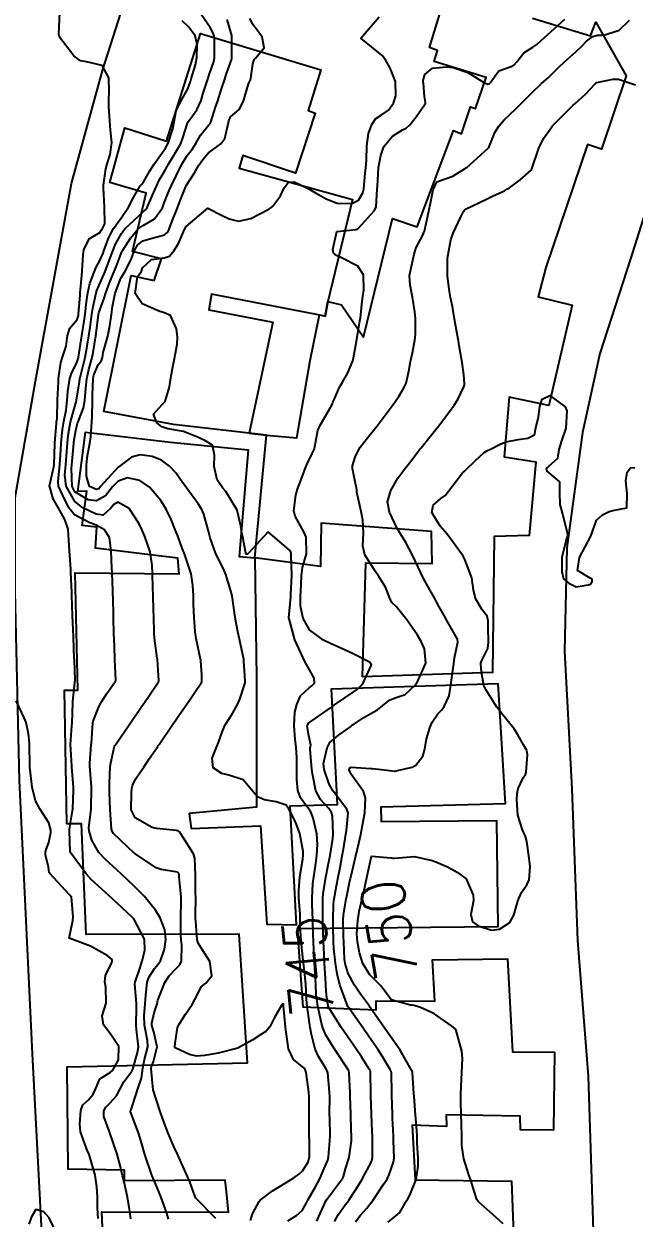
# Model space of a CAD drawing. Header units: metres. Extents: x 318500 to 325275, y 7408834 to 7428799.
# Drawn here: x 320297.6 to 320354.3, y 7413475.3 to 7413586.3 of the extents above; entities that cross this region are included whole.
import ezdxf
from ezdxf.enums import TextEntityAlignment as Align

# ---------------------------------------------------------------- set-up
doc = ezdxf.new("R2010")
doc.units = ezdxf.units.M
doc.header["$MEASUREMENT"] = 0
for name, color, linetype in [('Cotas', 45, 'Continuous'), ('Curvas de Nivel 1m', 11, 'Continuous'), ('Curvas de Nivel 5m', 15, 'Continuous'), ('Edificações', 30, 'Continuous'), ('Vias Primárias', 230, 'Continuous')]:
    doc.layers.add(name, color=color, linetype=linetype)
doc.styles.add('Style-STANDARD', font='STANDARD.shx')

msp = doc.modelspace()

# ---------------------------------------------------------------- linework, layer by layer
at = {"layer": 'Curvas de Nivel 1m', "flags": 128}
for points, elevation in [([(320307.55, 7413475.25), (320307.45, 7413475.94), (320307.23, 7413477.25), (320306.91, 7413478.68), (320306.77, 7413479.26), (320306.55, 7413480.22), (320306.26, 7413481.27), (320305.59, 7413483.24), (320305.58, 7413483.28), (320305.57, 7413483.3), (320305.55, 7413483.34), (320305.03, 7413484.75), (320305.04, 7413485.29), (320305.22, 7413485.64), (320305.58, 7413486.01), (320306.19, 7413486.67), (320306.5, 7413487.27), (320306.89, 7413487.98), (320307.63, 7413488.96), (320307.73, 7413489.15), (320307.76, 7413489.25), (320308.17, 7413490.72), (320308.24, 7413491.24), (320308.07, 7413492.85), (320308.03, 7413493.25), (320308.05, 7413494.9), (320308.05, 7413495.25), (320307.92, 7413497.06), (320307.93, 7413497.25), (320308.39, 7413498.61), (320308.6, 7413499.24), (320308.83, 7413500.18), (320308.82, 7413501.24), (320307.81, 7413503.13), (320307.75, 7413503.19), (320307.69, 7413503.25), (320305.84, 7413504.98), (320305.5, 7413505.29), (320303.86, 7413506.79), (320303.37, 7413507.31), (320301.89, 7413509.33), (320301.82, 7413511.33), (320301.83, 7413511.42), (320301.93, 7413512.04), (320302.12, 7413513.16), (320302.13, 7413513.33), (320302.21, 7413515.08), (320302.21, 7413515.33), (320302.05, 7413517.27), (320302.05, 7413517.33), (320302.01, 7413517.87), (320301.93, 7413519.33), (320302.05, 7413521.08), (320302.07, 7413521.31), (320302.07, 7413521.33), (320302.16, 7413523.25), (320302.16, 7413523.33), (320302.34, 7413525.09), (320302.36, 7413525.33), (320302.29, 7413527.17), (320302.28, 7413527.33), (320302.2, 7413529.29), (320302.2, 7413529.33), (320302.17, 7413530.03), (320302.12, 7413531.33), (320302.06, 7413533.19), (320302.06, 7413533.33), (320302.05, 7413533.49), (320301.97, 7413535.33), (320301.95, 7413535.63), (320301.83, 7413537.34), (320301.75, 7413538.8), (320301.72, 7413539.34), (320301.39, 7413540.26), (320300.78, 7413541.35), (320300.33, 7413542.18), (320299.99, 7413543.37), (320300.37, 7413545.13), (320300.4, 7413545.36), (320300.48, 7413547.28), (320300.48, 7413547.36), (320300.62, 7413549.17), (320300.64, 7413549.36), (320300.68, 7413549.61), (320300.73, 7413551.36), (320300.8, 7413553.04), (320300.82, 7413553.35), (320301.02, 7413554.83), (320301.18, 7413555.35), (320301.53, 7413556.36), (320301.66, 7413557.34), (320301.86, 7413558.02), (320302.55, 7413558.85), (320302.66, 7413559.22), (320302.68, 7413559.33), (320302.82, 7413561.1), (320302.84, 7413561.33), (320302.99, 7413562.94), (320303.02, 7413563.33), (320303.1, 7413564.86), (320303.17, 7413565.32), (320303.66, 7413566.32), (320304.66, 7413566.92), (320304.82, 7413567.16), (320304.89, 7413567.31), (320305.11, 7413567.74), (320305.08, 7413569.3), (320304.99, 7413571.03), (320305.01, 7413571.31), (320305.21, 7413572.84), (320305.33, 7413573.3), (320305.63, 7413574.16), (320305.76, 7413575.3), (320305.64, 7413576.44), (320305.57, 7413577.3), (320305.5, 7413578.62), (320305.48, 7413579.3), (320305.53, 7413579.99), (320305.48, 7413581.3), (320304.87, 7413582.44), (320303.43, 7413582.78), (320302.87, 7413582.87), (320302.24, 7413583.35), (320300.91, 7413585.07), (320300.83, 7413585.36), (320300.93, 7413587.36)], 741), ([(320315.44, 7413475.29), (320313.58, 7413477.17), (320313.47, 7413477.38), (320313.01, 7413478.7), (320312.81, 7413479.18), (320312.22, 7413480.48), (320311.9, 7413481.19), (320311.53, 7413481.97), (320311, 7413483.21), (320310.6, 7413484.25), (320310.25, 7413485.22), (320309.6, 7413487.23), (320309.44, 7413489.23), (320309.46, 7413489.4), (320309.64, 7413489.86), (320309.97, 7413491.23), (320309.67, 7413492.63), (320309.5, 7413493.23), (320309.5, 7413493.42), (320309.7, 7413494.4), (320309.91, 7413495.03), (320309.98, 7413495.23), (320310.06, 7413495.58), (320310.69, 7413497.22), (320311.11, 7413497.84), (320311.75, 7413498.53), (320312.08, 7413498.87), (320312.24, 7413499.19), (320312.29, 7413500.69), (320312.22, 7413501.19), (320312.18, 7413501.58), (320312.18, 7413503.19), (320312.21, 7413504.81), (320312.2, 7413505.19), (320312.03, 7413507.04), (320312.02, 7413507.2), (320312, 7413507.33), (320311.87, 7413507.48), (320310.36, 7413507.71), (320309.88, 7413507.88), (320308.01, 7413509.13), (320307.89, 7413509.22), (320307.87, 7413509.23), (320307.85, 7413509.25), (320305.92, 7413511.07), (320305.79, 7413511.28), (320305.74, 7413511.46), (320305.61, 7413513.29), (320305.55, 7413514.87), (320305.54, 7413515.29), (320305.54, 7413515.72), (320305.62, 7413517.29), (320305.67, 7413517.62), (320306.03, 7413519.18), (320306.06, 7413519.25), (320306.07, 7413519.28), (320306.16, 7413519.4), (320307.45, 7413521.26), (320307.69, 7413521.62), (320308.06, 7413522.16), (320308.51, 7413522.81), (320308.8, 7413523.24), (320309.32, 7413524.01), (320310.11, 7413525.17), (320310.13, 7413525.21), (320310.14, 7413525.23), (320310.15, 7413525.27), (320310.12, 7413525.74), (320310.01, 7413527.23), (320309.99, 7413527.37), (320309.74, 7413529.23), (320309.71, 7413529.69), (320309.67, 7413531.24), (320309.65, 7413531.78), (320309.61, 7413533.24), (320309.59, 7413533.87), (320309.54, 7413535.24), (320309.51, 7413535.98), (320309.32, 7413537.24), (320308.85, 7413538.68), (320308.6, 7413539.25), (320308.3, 7413539.86), (320307.37, 7413541.26), (320306.33, 7413541.87), (320305.96, 7413541.65), (320305.67, 7413541.29), (320304.95, 7413540.66), (320304.31, 7413540.75), (320303.07, 7413541.32), (320302.33, 7413541.93), (320301.53, 7413543.34), (320301.4, 7413544.39), (320301.49, 7413545.34), (320301.55, 7413546.17), (320301.65, 7413547.34), (320301.71, 7413548.04), (320301.94, 7413549.34), (320302.45, 7413551.19), (320302.48, 7413551.3), (320302.49, 7413551.33), (320302.75, 7413553.05), (320302.8, 7413553.33), (320303.14, 7413554.68), (320303.3, 7413555.32), (320303.48, 7413556.36), (320303.63, 7413557.32), (320303.76, 7413558.1), (320303.9, 7413559.32), (320303.99, 7413559.9), (320304.32, 7413561.31), (320304.38, 7413561.52), (320304.6, 7413562.02), (320305.15, 7413563.3), (320305.56, 7413564.37), (320305.88, 7413565.29), (320306.11, 7413565.83), (320306.66, 7413566.83), (320306.85, 7413567.1), (320307, 7413567.28), (320308.69, 7413568.85), (320308.9, 7413569.04), (320309.05, 7413569.25), (320309.56, 7413570.39), (320309.92, 7413571.24), (320310.18, 7413571.78), (320310.74, 7413572.73), (320310.92, 7413573.05), (320311.01, 7413573.23), (320311.37, 7413573.83), (320312.17, 7413575.21), (320312.35, 7413575.63), (320312.8, 7413577.08), (320312.84, 7413577.16), (320312.86, 7413577.2), (320313.68, 7413578.32), (320314.06, 7413579.19), (320314.24, 7413579.78), (320314.69, 7413581.18), (320314.73, 7413581.3), (320314.86, 7413581.67), (320315.24, 7413582.81), (320315.31, 7413583.17), (320315.31, 7413584.77), (320315.28, 7413585.17), (320315.2, 7413585.46), (320314.92, 7413585.99), (320314.08, 7413587.19)], 743), ([(320324.82, 7413475.02), (320325.02, 7413475.45), (320325.46, 7413476.5), (320325.62, 7413476.85), (320325.72, 7413477.01), (320326.47, 7413478.01), (320327.2, 7413478.99), (320327.3, 7413479.18), (320327.5, 7413479.88), (320327.76, 7413480.75), (320327.82, 7413480.99), (320328.03, 7413482.5), (320328.04, 7413482.98), (320328.02, 7413483.45), (320327.97, 7413484.98), (320327.93, 7413486.65), (320327.92, 7413486.99), (320327.82, 7413488.8), (320327.79, 7413488.99), (320327.74, 7413489.1), (320327.63, 7413489.26), (320326.49, 7413491), (320325.67, 7413492.33), (320325.38, 7413493.01), (320325.26, 7413493.44), (320324.91, 7413495.02), (320324.77, 7413496.08), (320324.72, 7413497.03), (320324.66, 7413498.11), (320324.61, 7413499.03), (320324.55, 7413500.26), (320324.51, 7413501.03), (320324.49, 7413501.72), (320324.45, 7413503.03), (320324.39, 7413504.47), (320324.39, 7413505.03), (320324.46, 7413506.43), (320324.54, 7413507.03), (320324.68, 7413507.83), (320324.81, 7413509.03), (320324.87, 7413510.06), (320324.83, 7413511.03), (320324.49, 7413512.49), (320324.29, 7413513.03), (320324.16, 7413513.24), (320323.95, 7413513.48), (320323.31, 7413514.39), (320323.06, 7413515.05), (320322.97, 7413516.07), (320322.97, 7413517.06), (320322.95, 7413518.12), (320322.89, 7413519.06), (320322.82, 7413519.84), (320322.73, 7413521.06), (320322.79, 7413522.34), (320322.95, 7413523.06), (320323.29, 7413523.86), (320324.1, 7413524.61), (320324.37, 7413524.78), (320324.6, 7413525.03), (320324.59, 7413525.5), (320324.12, 7413526.33), (320323.85, 7413526.77), (320323.72, 7413527.05), (320323.34, 7413527.86), (320322.79, 7413529.06), (320322.25, 7413531.01), (320322.23, 7413531.07), (320322.23, 7413531.11), (320322.41, 7413533.07), (320322.42, 7413533.28), (320322.49, 7413535.07), (320322.43, 7413536.9), (320322.44, 7413537.07), (320322.42, 7413537.22), (320322.27, 7413537.4), (320320.29, 7413539.09), (320318.48, 7413537.12), (320318.37, 7413537.02), (320318.27, 7413537.02), (320318.21, 7413537.12), (320317.91, 7413538.75), (320317.83, 7413539.13), (320317.76, 7413539.67), (320317.43, 7413541.13), (320316.35, 7413542.84), (320316.1, 7413543.15), (320315.57, 7413543.94), (320315.27, 7413545.16), (320315.31, 7413546.24), (320315.14, 7413547.16), (320314.41, 7413547.59), (320313.66, 7413547.93), (320312.42, 7413548.43), (320310.97, 7413548.68), (320310.42, 7413548.86), (320309.95, 7413549.23), (320309.64, 7413550.03), (320310.45, 7413550.94), (320310.72, 7413551.23), (320311.12, 7413552.57), (320311.23, 7413553.22), (320311.42, 7413554.29), (320311.6, 7413555.21), (320311.85, 7413556.54), (320311.88, 7413557.21), (320311.79, 7413557.97), (320311.22, 7413559.22), (320310.56, 7413559.49), (320310.22, 7413559.57), (320308.58, 7413560.28), (320307.93, 7413561.26), (320308.15, 7413562.8), (320308.47, 7413563.25), (320308.52, 7413563.34), (320308.62, 7413563.65), (320309.46, 7413564.41), (320310.63, 7413564.57), (320311.12, 7413564.73), (320311.52, 7413565.22), (320311.96, 7413565.91), (320312.53, 7413567.2), (320312.67, 7413567.48), (320314.69, 7413569.17), (320316.02, 7413568.49), (320316.68, 7413568.18), (320317.53, 7413567.98), (320318.68, 7413568.21), (320320.36, 7413569.09), (320320.56, 7413569.22), (320320.69, 7413569.33), (320321.46, 7413570.33), (320321.79, 7413571.08), (320322.2, 7413571.61), (320322.73, 7413571.62), (320323.94, 7413571.05), (320324.71, 7413570.61), (320325.69, 7413570.04), (320326.7, 7413569.65), (320328.09, 7413569.61), (320328.7, 7413569.93), (320329.1, 7413570.6), (320329.18, 7413570.98), (320329.31, 7413572.41), (320329.37, 7413572.98), (320329.43, 7413573.66), (320329.48, 7413574.98), (320329.62, 7413576.14), (320329.93, 7413576.97), (320330.28, 7413577.5), (320330.81, 7413577.82), (320331.49, 7413578.29), (320331.96, 7413578.95), (320332.17, 7413579.62), (320332.12, 7413580.95), (320331.63, 7413582.19), (320331.19, 7413582.96), (320330.89, 7413583.36), (320328.91, 7413584.99), (320330.61, 7413586.96)], 746), ([(320311.04, 7413475.21), (320310.87, 7413475.78), (320310.36, 7413477.22), (320310.11, 7413477.85), (320309.52, 7413479.23), (320309.49, 7413479.31), (320308.85, 7413481.24), (320308.56, 7413482.21), (320308.24, 7413483.24), (320307.57, 7413485.05), (320307.51, 7413485.19), (320307.5, 7413485.25), (320307.52, 7413485.3), (320307.57, 7413485.42), (320308.02, 7413486.82), (320308.16, 7413487.24), (320308.52, 7413488.33), (320308.66, 7413489.24), (320308.82, 7413490.05), (320309.11, 7413491.24), (320309.08, 7413491.81), (320308.81, 7413493.24), (320308.79, 7413494.14), (320308.88, 7413495.24), (320308.92, 7413496.03), (320309.06, 7413497.24), (320309.24, 7413497.74), (320309.75, 7413498.52), (320310.07, 7413498.91), (320310.29, 7413499.22), (320310.68, 7413500.31), (320310.79, 7413501.21), (320310.7, 7413502.12), (320310.27, 7413503.22), (320309.82, 7413503.95), (320308.77, 7413505.24), (320307.85, 7413506.17), (320306.68, 7413507.27), (320306.26, 7413507.66), (320305.88, 7413508.01), (320305.21, 7413508.62), (320304.57, 7413509.3), (320303.91, 7413510.44), (320303.65, 7413511.31), (320303.64, 7413511.6), (320303.86, 7413513.31), (320303.86, 7413513.4), (320303.88, 7413515.31), (320303.88, 7413515.4), (320303.73, 7413517.31), (320303.73, 7413517.59), (320303.86, 7413519.31), (320303.87, 7413519.47), (320304.01, 7413521.31), (320304.01, 7413521.35), (320304.05, 7413521.49), (320304.55, 7413522.83), (320304.8, 7413523.3), (320305.32, 7413524.06), (320306.11, 7413525.22), (320306.13, 7413525.26), (320306.14, 7413525.28), (320306.15, 7413525.32), (320306.12, 7413525.95), (320306.05, 7413527.21), (320306.05, 7413527.28), (320306.05, 7413527.36), (320305.98, 7413529.28), (320305.97, 7413529.48), (320305.92, 7413531.28), (320305.88, 7413532.96), (320305.87, 7413533.29), (320305.86, 7413533.64), (320305.8, 7413535.29), (320305.78, 7413535.75), (320305.7, 7413537.29), (320305.56, 7413538.57), (320305.1, 7413539.3), (320304.3, 7413539.71), (320303.65, 7413539.97), (320302.31, 7413540.69), (320301.77, 7413541.34), (320301.21, 7413542.47), (320300.82, 7413543.35), (320300.77, 7413543.77), (320300.93, 7413545.35), (320301.02, 7413546.72), (320301.06, 7413547.35), (320301.17, 7413548.6), (320301.3, 7413549.35), (320301.52, 7413550.42), (320301.61, 7413551.34), (320301.67, 7413552.13), (320301.88, 7413553.34), (320302.02, 7413553.81), (320302.5, 7413554.78), (320302.65, 7413555.19), (320302.68, 7413555.33), (320302.91, 7413556.94), (320302.98, 7413557.33), (320303.2, 7413558.67), (320303.28, 7413559.32), (320303.42, 7413560.48), (320303.55, 7413561.32), (320303.74, 7413562.17), (320304.15, 7413563.31), (320304.29, 7413563.64), (320304.62, 7413564.27), (320304.95, 7413564.99), (320305.05, 7413565.3), (320305.49, 7413566.47), (320305.93, 7413567.29), (320306.68, 7413568.32), (320307.33, 7413569.27), (320307.79, 7413570.18), (320308.41, 7413571.25), (320308.55, 7413571.43), (320308.73, 7413571.67), (320309.31, 7413572.67), (320309.67, 7413573.24), (320310.77, 7413574.75), (320311.02, 7413575.23), (320311.44, 7413576.57), (320311.55, 7413577.22), (320311.76, 7413578.27), (320312.25, 7413579.21), (320312.84, 7413580.27), (320313.07, 7413580.97), (320313.14, 7413581.2), (320313.55, 7413582.52), (320313.68, 7413583.19), (320313.69, 7413584.4), (320313.5, 7413585.19), (320312.92, 7413586.01), (320312.32, 7413586.6)], 742), ([(320318.65, 7413475.1), (320318.84, 7413475.71), (320319.47, 7413476.85), (320319.57, 7413476.99), (320319.68, 7413477.09), (320320.69, 7413477.86), (320321.48, 7413478.31), (320322.68, 7413479.05), (320323.15, 7413479.39), (320323.5, 7413479.7), (320324.02, 7413480.52), (320324.14, 7413481.03), (320324.13, 7413482.44), (320324.12, 7413483.03), (320324.12, 7413483.6), (320324.1, 7413485.03), (320324.11, 7413486.52), (320324.08, 7413487.03), (320323.82, 7413488.85), (320323.77, 7413489.04), (320323.73, 7413489.14), (320323.63, 7413489.25), (320322.64, 7413490.06), (320322.18, 7413491.06), (320321.94, 7413492.81), (320321.91, 7413493.07), (320321.74, 7413495.04), (320321.73, 7413495.07), (320321.73, 7413495.09), (320321.71, 7413495.23), (320321.6, 7413495.18), (320321.54, 7413495.07), (320320.87, 7413493.9), (320320.44, 7413493.08), (320320.09, 7413492.67), (320319.67, 7413492.4), (320318.86, 7413491.9), (320317.65, 7413491.2), (320317.6, 7413491.17), (320317.47, 7413491.12), (320315.65, 7413490.66), (320314.39, 7413490.42), (320313.64, 7413490.38), (320312.98, 7413490.51), (320311.65, 7413491.15), (320311.63, 7413491.18), (320311.63, 7413491.2), (320311.63, 7413491.22), (320311.66, 7413491.57), (320311.88, 7413493), (320311.94, 7413493.2), (320312.61, 7413494.28), (320313.24, 7413495.18), (320313.72, 7413496.1), (320314.08, 7413496.81), (320314.51, 7413497.16), (320315.07, 7413497.82), (320314.88, 7413499.16), (320313.79, 7413500.88), (320313.7, 7413501.17), (320313.57, 7413502.93), (320313.56, 7413503.17), (320313.56, 7413503.42), (320313.57, 7413505.17), (320313.56, 7413505.45), (320313.56, 7413507.17), (320313.48, 7413508.77), (320313.35, 7413509.18), (320312.34, 7413510.77), (320312.08, 7413511.2), (320311.92, 7413511.32), (320311.78, 7413511.35), (320309.92, 7413511.52), (320309.53, 7413511.63), (320307.94, 7413512.52), (320307.58, 7413513.26), (320307.61, 7413514.9), (320307.64, 7413515.25), (320307.69, 7413515.53), (320307.98, 7413516.11), (320308.44, 7413516.8), (320308.73, 7413517.24), (320309.24, 7413518.01), (320310.03, 7413519.16), (320310.06, 7413519.2), (320310.07, 7413519.23), (320310.16, 7413519.35), (320311.45, 7413521.21), (320311.69, 7413521.57), (320312.06, 7413522.11), (320312.51, 7413522.76), (320312.8, 7413523.19), (320313.32, 7413523.95), (320314.11, 7413525.11), (320314.13, 7413525.15), (320314.14, 7413525.17), (320314.12, 7413525.83), (320314.05, 7413527.1), (320314.04, 7413527.17), (320314.02, 7413527.28), (320313.61, 7413529.18), (320313.53, 7413529.82), (320313.43, 7413531.18), (320313.37, 7413532.36), (320313.35, 7413533.18), (320313.31, 7413534.1), (320313.15, 7413535.19), (320312.6, 7413536.86), (320312.45, 7413537.2), (320312.4, 7413537.33), (320312.27, 7413537.67), (320311.86, 7413538.78), (320311.68, 7413539.21), (320311.27, 7413540.25), (320310.83, 7413541.22), (320310.33, 7413542.01), (320309.27, 7413543.24), (320308.36, 7413543.88), (320307.22, 7413544.13), (320306.36, 7413543.82), (320305.83, 7413543.29), (320305.19, 7413542.45), (320304.33, 7413541.97), (320303.57, 7413542.08), (320302.34, 7413542.82), (320302.08, 7413543.33), (320302.02, 7413544.99), (320302.05, 7413545.33), (320302.08, 7413545.63), (320302.24, 7413547.33), (320302.25, 7413547.48), (320302.42, 7413548.52), (320302.57, 7413549.19), (320302.63, 7413549.33), (320303.15, 7413550.62), (320303.26, 7413551.32), (320303.34, 7413552.45), (320303.44, 7413553.32), (320303.63, 7413554.19), (320303.95, 7413555.32), (320304.05, 7413555.78), (320304.29, 7413557.31), (320304.32, 7413557.53), (320304.52, 7413559.31), (320304.53, 7413559.34), (320304.56, 7413559.45), (320305.06, 7413560.82), (320305.2, 7413561.3), (320305.54, 7413562.24), (320305.99, 7413563.29), (320306.16, 7413563.74), (320306.64, 7413564.97), (320306.73, 7413565.19), (320306.78, 7413565.28), (320307.52, 7413566.4), (320308.23, 7413567.26), (320308.67, 7413567.57), (320309.73, 7413568.19), (320310.47, 7413569.23), (320310.53, 7413569.39), (320310.7, 7413569.82), (320311.09, 7413570.84), (320311.27, 7413571.22), (320311.76, 7413572.19), (320312.23, 7413573.21), (320312.76, 7413574.08), (320313.26, 7413574.7), (320313.57, 7413575.19), (320314.01, 7413575.96), (320314.8, 7413576.93), (320314.91, 7413577.06), (320314.97, 7413577.18), (320315.42, 7413578.57), (320315.61, 7413579.17), (320315.97, 7413580.29), (320316.26, 7413581.16), (320316.41, 7413581.61), (320316.88, 7413582.97), (320316.93, 7413583.1), (320316.93, 7413583.15), (320316.93, 7413585.13), (320316.93, 7413585.15), (320316.93, 7413585.17), (320316.91, 7413585.23), (320316.5, 7413586.73)], 744), ([(320326.48, 7413475), (320326.82, 7413475.63), (320327.46, 7413476.55), (320327.66, 7413476.79), (320327.8, 7413476.99), (320328.38, 7413477.88), (320329.06, 7413478.97), (320329.2, 7413479.25), (320329.5, 7413479.81), (320329.91, 7413480.56), (320330.01, 7413480.95), (320330.01, 7413482.48), (320330, 7413482.95), (320329.98, 7413483.38), (320329.91, 7413484.95), (320329.84, 7413486.71), (320329.84, 7413486.96), (320329.82, 7413488.76), (320329.8, 7413488.96), (320329.75, 7413489.08), (320329.63, 7413489.26), (320328.96, 7413490.29), (320328.51, 7413490.98), (320327.67, 7413492.21), (320327.13, 7413493), (320326.05, 7413494.66), (320325.89, 7413495.01), (320325.72, 7413496.03), (320325.66, 7413496.94), (320325.66, 7413497.01), (320325.65, 7413497.09), (320325.54, 7413499.01), (320325.54, 7413499.24), (320325.45, 7413501.02), (320325.39, 7413502.6), (320325.38, 7413503.02), (320325.37, 7413503.47), (320325.37, 7413505.02), (320325.4, 7413505.46), (320325.67, 7413507.01), (320325.88, 7413508.11), (320326.02, 7413508.87), (320326.05, 7413509.01), (320326.31, 7413510.61), (320326.33, 7413511.01), (320326.27, 7413512.69), (320326.2, 7413513.01), (320325.95, 7413513.39), (320325.17, 7413514.23), (320324.72, 7413515.03), (320324.42, 7413516.61), (320324.36, 7413517.03), (320324.19, 7413518.88), (320324.21, 7413519.04), (320324.27, 7413519.27), (320324.04, 7413520.31), (320323.94, 7413520.93), (320323.93, 7413521.04), (320323.94, 7413521.15), (320324.05, 7413521.31), (320325.06, 7413522.03), (320326.08, 7413522.73), (320326.24, 7413522.85), (320326.47, 7413523.01), (320327.42, 7413523.67), (320328.1, 7413524.13), (320328.61, 7413524.48), (320329.11, 7413524.97), (320329.9, 7413526.74), (320329.77, 7413526.97), (320328.14, 7413527.79), (320326.71, 7413528.44), (320326.16, 7413528.69), (320325.43, 7413529.02), (320324.17, 7413529.96), (320323.56, 7413531.05), (320323.32, 7413532.18), (320323.32, 7413533.05), (320323.38, 7413534.21), (320323.4, 7413535.05), (320323.5, 7413535.8), (320323.85, 7413537.05), (320323.83, 7413538.6), (320323.65, 7413539.05), (320322.82, 7413540.55), (320322.69, 7413541.06), (320322.88, 7413542.52), (320323.03, 7413543.06), (320323.42, 7413544.11), (320323.77, 7413545.05), (320323.94, 7413545.48), (320324.39, 7413546.39), (320324.6, 7413546.83), (320324.65, 7413547.04), (320324.93, 7413548.52), (320325.14, 7413549.03), (320326.08, 7413550.65), (320326.27, 7413551.01), (320326.32, 7413551.14), (320326.46, 7413551.46), (320326.94, 7413552.54), (320327.2, 7413553), (320327.67, 7413553.82), (320328.16, 7413554.99), (320328.24, 7413555.27), (320328.53, 7413556.99), (320328.83, 7413558.71), (320328.87, 7413558.99), (320329.05, 7413560.52), (320329.1, 7413560.98), (320329.19, 7413561.58), (320329.16, 7413562.98), (320328.62, 7413563.78), (320327.04, 7413564.6), (320326.64, 7413564.78), (320326.38, 7413565.01), (320326.32, 7413565.34), (320326.67, 7413567.01), (320328.48, 7413567.19), (320328.67, 7413567.3), (320330.19, 7413568.97), (320330.34, 7413569.32), (320330.44, 7413570.96), (320330.45, 7413571.24), (320330.56, 7413572.96), (320330.76, 7413574.09), (320330.98, 7413574.74), (320331.09, 7413574.96), (320331.85, 7413575.89), (320332.79, 7413576.48), (320333.11, 7413576.62), (320333.48, 7413576.93), (320334.07, 7413577.66), (320334.83, 7413578.79), (320334.88, 7413578.86), (320334.91, 7413578.91), (320334.92, 7413579), (320334.84, 7413579.57), (320334.73, 7413580.8), (320334.72, 7413580.91), (320334.71, 7413581.05), (320334.86, 7413581.61), (320335.56, 7413582.21), (320336.87, 7413582.33), (320337.5, 7413582.25), (320338.86, 7413581.79), (320340.4, 7413580.84), (320340.71, 7413580.7), (320340.85, 7413580.75), (320340.92, 7413580.83), (320341.74, 7413581.94), (320342.87, 7413582.36), (320343.16, 7413582.51), (320343.4, 7413582.79), (320344.07, 7413583.61), (320344.9, 7413584.15), (320345.27, 7413584.41), (320345.67, 7413584.77), (320346.92, 7413585.89), (320347.86, 7413586.74)], 747), ([(320328.43, 7413474.98), (320328.85, 7413475.57), (320329.46, 7413476.25), (320329.79, 7413476.63), (320330.02, 7413476.95), (320331.06, 7413478.51), (320331.35, 7413478.93), (320331.4, 7413479.03), (320331.5, 7413479.28), (320331.94, 7413480.5), (320332, 7413480.93), (320331.96, 7413482.51), (320331.94, 7413482.93), (320331.87, 7413484.62), (320331.86, 7413484.93), (320331.79, 7413486.74), (320331.78, 7413486.93), (320331.75, 7413488.81), (320331.72, 7413488.93), (320331.63, 7413489.13), (320330.96, 7413490.26), (320330.52, 7413490.95), (320329.67, 7413492.18), (320329.12, 7413492.97), (320327.71, 7413494.99), (320326.97, 7413497), (320326.72, 7413498.03), (320326.55, 7413499), (320326.41, 7413500.37), (320326.38, 7413501), (320326.33, 7413502.48), (320326.33, 7413503), (320326.36, 7413504.48), (320326.42, 7413505), (320326.66, 7413506.2), (320326.81, 7413507), (320326.98, 7413507.9), (320327.18, 7413509), (320327.29, 7413509.6), (320327.52, 7413510.99), (320327.57, 7413511.35), (320327.72, 7413512.99), (320327.62, 7413513.33), (320326.34, 7413515.01), (320325.98, 7413515.66), (320325.5, 7413517.02), (320325.45, 7413517.58), (320325.77, 7413519.01), (320326.03, 7413519.51), (320326.83, 7413520.21), (320327.96, 7413520.99), (320328.01, 7413521.03), (320328.05, 7413521.06), (320329.19, 7413521.84), (320330.07, 7413522.35), (320330.47, 7413522.56), (320330.95, 7413522.95), (320331.58, 7413523.45), (320332.09, 7413523.67), (320333.03, 7413523.99), (320334.01, 7413524.91), (320334.05, 7413524.97), (320334.11, 7413525.05), (320334.96, 7413526.9), (320334.83, 7413528.22), (320334.52, 7413528.9), (320334.17, 7413529.5), (320333.2, 7413530.92), (320332.2, 7413532.15), (320331.8, 7413532.53), (320331.61, 7413532.94), (320331.2, 7413533.97), (320330.59, 7413534.95), (320330.25, 7413535.44), (320329.29, 7413536.97), (320329.09, 7413537.79), (320329.15, 7413538.98), (320329.1, 7413540.18), (320328.94, 7413540.98), (320328.54, 7413542.79), (320328.53, 7413542.99), (320328.52, 7413543.15), (320328.36, 7413543.91), (320328.14, 7413544.99), (320328.13, 7413545.23), (320328.39, 7413546.05), (320328.68, 7413546.7), (320328.86, 7413546.98), (320329.54, 7413547.84), (320330.43, 7413548.96), (320331.93, 7413550.94), (320332.14, 7413551.25), (320332.46, 7413551.75), (320332.92, 7413552.48), (320333.12, 7413552.92), (320333.38, 7413554.04), (320333.54, 7413554.92), (320333.7, 7413555.73), (320333.93, 7413556.92), (320333.99, 7413557.46), (320333.99, 7413558.92), (320333.94, 7413559.55), (320333.71, 7413560.92), (320333.49, 7413562.03), (320333.45, 7413562.92), (320333.64, 7413563.91), (320333.87, 7413564.92), (320334.05, 7413565.52), (320334.67, 7413566.66), (320334.75, 7413566.83), (320334.77, 7413566.91), (320334.82, 7413567.05), (320335.24, 7413568.9), (320335.49, 7413570.12), (320335.65, 7413570.9), (320335.99, 7413571.63), (320336.74, 7413571.92), (320337.45, 7413572.16), (320338.62, 7413572.86), (320338.7, 7413572.92), (320338.75, 7413572.96), (320340.08, 7413574.15), (320340.77, 7413574.78), (320340.81, 7413574.83), (320341.38, 7413576.23), (320341.73, 7413576.82), (320342.24, 7413577.38), (320342.82, 7413577.94), (320343.25, 7413578.37), (320343.68, 7413578.79), (320344.26, 7413579.36), (320344.84, 7413579.95), (320345.69, 7413580.77), (320346.31, 7413581.31), (320346.87, 7413581.85), (320347.32, 7413582.29), (320347.8, 7413582.74), (320348.37, 7413583.25), (320348.9, 7413583.72), (320349.41, 7413584.21), (320349.9, 7413584.71), (320350.47, 7413585.14), (320350.92, 7413585.25), (320351.5, 7413585.27), (320352.92, 7413585.73), (320353.87, 7413586.66)], 748), ([(320331.44, 7413474.93), (320332.54, 7413475.83), (320333.15, 7413476.91), (320333.28, 7413477.11), (320333.48, 7413477.45), (320334.06, 7413478.9), (320334.25, 7413480.15), (320334.23, 7413480.9), (320334.15, 7413482.29), (320334.14, 7413482.9), (320334.11, 7413483.46), (320334, 7413484.9), (320333.87, 7413486.63), (320333.85, 7413486.91), (320333.71, 7413488.82), (320333.71, 7413488.91), (320333.69, 7413488.97), (320333.63, 7413489.06), (320332.57, 7413490.92), (320331.67, 7413492.21), (320331.14, 7413492.94), (320329.78, 7413494.89), (320329.74, 7413494.96), (320329.71, 7413495), (320328.89, 7413496.14), (320328.32, 7413496.98), (320327.75, 7413498.05), (320327.45, 7413498.99), (320327.39, 7413499.37), (320327.32, 7413500.99), (320327.3, 7413501.49), (320327.28, 7413503), (320327.31, 7413503.5), (320327.56, 7413504.99), (320327.6, 7413505.23), (320327.86, 7413506.5), (320327.96, 7413506.9), (320327.98, 7413506.99), (320328.01, 7413507.12), (320328.44, 7413508.98), (320328.72, 7413510.16), (320328.9, 7413510.98), (320329.07, 7413511.84), (320329.29, 7413512.97), (320329.36, 7413514.37), (320329.15, 7413514.97), (320327.99, 7413516.6), (320327.84, 7413516.99), (320327.87, 7413517.13), (320328, 7413517.22), (320329.85, 7413517.11), (320330, 7413517.1), (320331.35, 7413516.94), (320332, 7413516.86), (320332.06, 7413516.87), (320332.31, 7413516.93), (320333.68, 7413517.24), (320334.01, 7413517.4), (320334.68, 7413518.24), (320334.85, 7413518.9), (320335.01, 7413519.87), (320335.33, 7413520.89), (320335.55, 7413521.4), (320336.07, 7413522.17), (320336.42, 7413522.53), (320336.67, 7413522.87), (320337.11, 7413523.85), (320337.27, 7413524.86), (320337.46, 7413526.2), (320337.55, 7413526.86), (320337.61, 7413527.39), (320337.93, 7413528.85), (320337.89, 7413529.12), (320336.91, 7413530.87), (320336.65, 7413531.33), (320336.2, 7413532.12), (320335.93, 7413532.61), (320335.78, 7413532.89), (320335.19, 7413533.94), (320334.68, 7413534.9), (320334.25, 7413535.81), (320333.72, 7413536.92), (320333.09, 7413538.12), (320332.6, 7413538.93), (320332.3, 7413539.42), (320331.57, 7413540.94), (320331.4, 7413541.88), (320331.69, 7413542.94), (320332.36, 7413544.08), (320332.72, 7413544.58), (320332.98, 7413544.92), (320333.59, 7413545.71), (320334.4, 7413546.77), (320334.46, 7413546.85), (320334.51, 7413546.91), (320335.35, 7413547.96), (320336.09, 7413548.89), (320336.43, 7413549.32), (320337.6, 7413550.86), (320337.92, 7413551.4), (320338.48, 7413552.59), (320338.55, 7413552.77), (320338.56, 7413552.85), (320338.49, 7413553.68), (320338.34, 7413554.85), (320338.06, 7413556.39), (320337.98, 7413556.86), (320337.88, 7413557.52), (320337.63, 7413558.86), (320337.42, 7413560.03), (320337.26, 7413560.87), (320337.15, 7413561.43), (320336.97, 7413562.87), (320336.98, 7413564.53), (320337.03, 7413564.87), (320337.29, 7413566.24), (320337.49, 7413566.87), (320338.21, 7413568.39), (320338.44, 7413568.86), (320338.54, 7413569.01), (320338.69, 7413569.11), (320339.87, 7413569.68), (320340.71, 7413570.08), (320341.22, 7413570.32), (320342.25, 7413570.81), (320342.55, 7413570.97), (320342.72, 7413571.08), (320343.72, 7413571.81), (320344.75, 7413572.72), (320344.78, 7413572.75), (320344.79, 7413572.78), (320344.82, 7413572.85), (320345.46, 7413574.77), (320345.9, 7413575.65), (320346.66, 7413576.75), (320346.73, 7413576.83), (320346.8, 7413576.9), (320347.72, 7413577.83), (320348.63, 7413578.72), (320348.83, 7413578.9), (320349.78, 7413579.77), (320350.66, 7413580.7), (320350.75, 7413580.8), (320350.85, 7413580.86), (320352.34, 7413581.19), (320352.86, 7413581.18), (320354.44, 7413580.65)], 749), ([(320300.4, 7413474.38), (320299.95, 7413475.35), (320299.45, 7413475.89), (320298.7, 7413476.12), (320298.27, 7413475.38), (320298.05, 7413474.76)], 739)]:
    msp.add_lwpolyline(points, dxfattribs=dict(at, elevation=elevation))
at = {"layer": 'Curvas de Nivel 5m', "flags": 128}
for points, elevation in [([(320322.13, 7413475.06), (320322.94, 7413475.56), (320323.45, 7413476.03), (320323.84, 7413476.66), (320324.03, 7413477.03), (320324.69, 7413478.23), (320325.12, 7413479.02), (320325.24, 7413479.27), (320325.5, 7413479.92), (320325.83, 7413480.7), (320325.9, 7413481.01), (320326.04, 7413482.5), (320326.06, 7413483), (320326.02, 7413484.55), (320326.01, 7413485.01), (320326.02, 7413486.58), (320326, 7413487.01), (320325.83, 7413488.81), (320325.77, 7413489.01), (320325.63, 7413489.28), (320324.97, 7413490.34), (320324.67, 7413491.02), (320324.32, 7413492.38), (320324.19, 7413493.03), (320323.95, 7413494.79), (320323.91, 7413495.04), (320323.89, 7413495.21), (320323.79, 7413497.04), (320323.74, 7413497.68), (320323.58, 7413499.04), (320323.55, 7413499.25), (320323.37, 7413501.05), (320323.28, 7413502.52), (320323.27, 7413503.05), (320323.26, 7413503.61), (320323.16, 7413505.05), (320323.14, 7413505.76), (320323.25, 7413507.05), (320323.51, 7413508.67), (320323.55, 7413509.05), (320323.54, 7413509.4), (320323.25, 7413511.05), (320322.84, 7413512.15), (320322.38, 7413513.06), (320322.23, 7413513.34), (320321.96, 7413513.7), (320321.03, 7413514.01), (320319.96, 7413514.18), (320319.32, 7413514.46), (320318.75, 7413515.11), (320317.98, 7413516.05), (320316.65, 7413516.48), (320315.99, 7413516.64), (320315.18, 7413517.16), (320315.09, 7413518.08), (320315.52, 7413519.16), (320315.67, 7413519.51), (320316.04, 7413520.57), (320316.31, 7413521.15), (320316.97, 7413522.23), (320317.47, 7413523.13), (320317.67, 7413523.55), (320318.11, 7413524.87), (320318.16, 7413525.06), (320318.17, 7413525.12), (320318.16, 7413525.17), (320318.12, 7413525.79), (320318.05, 7413527.05), (320318.05, 7413527.12), (320318.03, 7413527.23), (320317.63, 7413529.13), (320317.49, 7413529.81), (320317.22, 7413531.13), (320317.12, 7413532.05), (320316.96, 7413533.14), (320316.8, 7413533.72), (320316.37, 7413535.15), (320316.24, 7413535.46), (320315.41, 7413537.16), (320314.92, 7413538.53), (320314.75, 7413539.17), (320314.31, 7413540.74), (320314.13, 7413541.17), (320313.79, 7413541.71), (320312.71, 7413543.19), (320312.56, 7413543.4), (320312.35, 7413543.69), (320311.72, 7413544.57), (320311.13, 7413545.22), (320310.38, 7413545.75), (320309.52, 7413546.1), (320308.39, 7413546.27), (320307.6, 7413546.04), (320306.56, 7413545.28), (320306.37, 7413545.1), (320304.72, 7413543.3), (320304.55, 7413543.11), (320304.35, 7413543.04), (320303.68, 7413543.32), (320303.4, 7413544.28), (320303.41, 7413545.32), (320303.51, 7413546.19), (320303.73, 7413547.32), (320303.81, 7413547.92), (320303.92, 7413549.32), (320303.95, 7413549.8), (320303.96, 7413551.31), (320303.96, 7413551.81), (320304.04, 7413553.31), (320304.11, 7413553.69), (320304.5, 7413554.62), (320304.8, 7413555.02), (320304.9, 7413555.3), (320304.97, 7413555.76), (320305.41, 7413557.3), (320305.59, 7413558.25), (320305.73, 7413559.29), (320305.83, 7413560.03), (320306.09, 7413561.29), (320306.6, 7413562.67), (320306.97, 7413563.27), (320307.55, 7413564.34), (320307.89, 7413565.26), (320308.16, 7413565.75), (320308.65, 7413566.16), (320309.51, 7413566.39), (320310.66, 7413566.7), (320310.96, 7413566.94), (320311.11, 7413567.22), (320311.36, 7413567.91), (320311.87, 7413569.21), (320312.1, 7413569.8), (320312.66, 7413571.2), (320312.68, 7413571.24), (320312.72, 7413571.32), (320313.46, 7413572.47), (320313.86, 7413573.19), (320314.22, 7413573.72), (320314.76, 7413574.32), (320315.89, 7413575.16), (320316.28, 7413575.65), (320316.61, 7413577.15), (320316.64, 7413577.31), (320316.81, 7413577.66), (320317.6, 7413578.35), (320318.01, 7413579.13), (320318.46, 7413580.74), (320318.65, 7413581.12), (320318.7, 7413581.28), (320318.87, 7413582.56), (320318.99, 7413583.01), (320319.11, 7413583.12), (320319.92, 7413584.08), (320319.74, 7413585.11), (320318.92, 7413586.21), (320318.6, 7413586.8)], 745), ([(320342.14, 7413474.79), (320341.45, 7413475.39), (320339.85, 7413476.82), (320339.69, 7413477.05), (320339.48, 7413477.72), (320339.13, 7413478.83), (320338.92, 7413479.42), (320338.47, 7413480.84), (320338.31, 7413482.07), (320338.29, 7413482.84), (320338.26, 7413484.15), (320338.24, 7413484.84), (320338.21, 7413486.23), (320338.22, 7413486.84), (320338.27, 7413488.19), (320338.3, 7413488.84), (320338.35, 7413490.14), (320338.29, 7413490.84), (320337.77, 7413492.76), (320337.73, 7413492.85), (320337.68, 7413492.92), (320337.35, 7413493.19), (320335.7, 7413494.33), (320334.45, 7413494.9), (320333.88, 7413495.08), (320333.71, 7413495.1), (320333.52, 7413495.1), (320331.72, 7413495.61), (320331.17, 7413496.39), (320330.73, 7413496.94), (320329.74, 7413497.92), (320329.1, 7413498.97), (320328.78, 7413499.97), (320328.59, 7413500.98), (320328.54, 7413501.73), (320328.62, 7413502.98), (320328.8, 7413504), (320329.03, 7413504.97), (320329.19, 7413505.63), (320329.48, 7413506.97), (320329.89, 7413508.96), (320331.74, 7413508.79), (320331.89, 7413508.78), (320332.04, 7413508.77), (320333.89, 7413508.91), (320335.54, 7413508.54), (320335.89, 7413508.43), (320336.96, 7413507.95), (320337.88, 7413507.48), (320338.7, 7413506.84), (320339.36, 7413505.32), (320339.38, 7413504.83), (320339.13, 7413503.53), (320339.28, 7413502.84), (320339.81, 7413502.48), (320341.07, 7413502.08), (320341.8, 7413502.16), (320342.75, 7413502.79), (320343.14, 7413503.46), (320343.51, 7413504.77), (320343.59, 7413505.03), (320343.85, 7413505.59), (320344.33, 7413506.3), (320344.55, 7413506.76), (320344.65, 7413508), (320344.57, 7413508.76), (320344.35, 7413510.33), (320344.22, 7413510.77), (320343.93, 7413511.4), (320343.51, 7413512.78), (320343.41, 7413514.23), (320343.43, 7413514.78), (320343.52, 7413515.24), (320343.99, 7413516.23), (320344.21, 7413516.56), (320344.29, 7413516.77), (320344.41, 7413518.38), (320344.33, 7413518.77), (320344.04, 7413519.31), (320343.51, 7413520.24), (320343.16, 7413520.78), (320342.07, 7413522.12), (320341.56, 7413522.81), (320340.56, 7413524.37), (320340.34, 7413524.83), (320340.3, 7413525.01), (320340.12, 7413526.05), (320340.06, 7413526.83), (320340.07, 7413526.89), (320340.13, 7413527.08), (320340.71, 7413528.27), (320340.78, 7413528.82), (320340.74, 7413530.26), (320340.75, 7413530.82), (320340.64, 7413531.27), (320340.2, 7413531.84), (320339.61, 7413532.84), (320339.39, 7413533.67), (320339.22, 7413534.84), (320338.59, 7413536.52), (320338.41, 7413536.85), (320338.27, 7413537.05), (320337.51, 7413538.09), (320336.93, 7413538.87), (320336.3, 7413539.62), (320335.52, 7413540.89), (320335.65, 7413541.57), (320336.34, 7413542.2), (320336.74, 7413542.48), (320337.06, 7413542.87), (320338.37, 7413544.57), (320338.51, 7413544.71), (320338.66, 7413544.85), (320339.53, 7413545.69), (320340.39, 7413546.47), (320340.61, 7413546.62), (320341.04, 7413546.82), (320341.93, 7413547.29), (320342.41, 7413547.48), (320343.53, 7413547.67), (320344.42, 7413547.81), (320345.06, 7413548.13), (320345.19, 7413548.76), (320345.41, 7413549.79), (320345.55, 7413550.76), (320345.78, 7413551.44), (320346.47, 7413551.76), (320347.9, 7413550.73), (320348.07, 7413550.35), (320347.96, 7413548.73), (320347.57, 7413547.57), (320347.31, 7413546.74), (320347.2, 7413545.92), (320346.38, 7413545.22), (320346.14, 7413544.98), (320346.2, 7413544.75), (320346.37, 7413544.58), (320347.38, 7413543.76), (320347.38, 7413542.73), (320347.42, 7413541.64), (320347.65, 7413540.73), (320348.11, 7413538.91), (320348.11, 7413538.72), (320348.04, 7413538.48), (320347.59, 7413536.73), (320347.58, 7413535.4), (320347.74, 7413534.73), (320348.23, 7413534.32), (320348.94, 7413534), (320350.23, 7413534.21), (320350.42, 7413534.5), (320350.42, 7413534.69), (320350.24, 7413534.81), (320349.06, 7413535.52), (320349.23, 7413536.71), (320350.29, 7413538.69), (320350.81, 7413540.18), (320351.37, 7413540.68), (320352, 7413541), (320352.33, 7413541.09), (320353.64, 7413541.34), (320353.65, 7413542.65), (320353.54, 7413543.83), (320353.68, 7413544.65), (320353.96, 7413545.06), (320354.38, 7413545.08)], 750), ([(320304.51, 7413475.29), (320304.45, 7413476.3), (320304.45, 7413477.3), (320304.39, 7413478.21), (320304.22, 7413479.3), (320303.7, 7413481.13), (320303.63, 7413481.31), (320303.52, 7413481.54), (320302.85, 7413483.32), (320302.79, 7413484.09), (320302.9, 7413485.32), (320303.06, 7413485.83), (320303.59, 7413486.32), (320304.05, 7413486.85), (320304.26, 7413487.3), (320304.64, 7413488.27), (320305.62, 7413488.84), (320305.85, 7413489.06), (320305.99, 7413489.27), (320306.4, 7413490.03), (320306.41, 7413491.27), (320305.67, 7413492.38), (320305, 7413493.29), (320304.88, 7413494.11), (320305.25, 7413495.29), (320305.21, 7413496.78), (320305.12, 7413497.29), (320305.18, 7413497.85), (320305.76, 7413499.08), (320305.8, 7413499.24), (320305.8, 7413499.28), (320305.76, 7413499.39), (320305.34, 7413499.71), (320303.78, 7413500.58), (320301.79, 7413501.33), (320302.15, 7413502.99), (320302.17, 7413503.33), (320302.03, 7413505.14), (320301.87, 7413505.33), (320301.84, 7413505.37), (320300.01, 7413507.36), (320299.96, 7413507.45), (320299.88, 7413507.92), (320299.59, 7413509.07), (320299.6, 7413509.36), (320299.68, 7413509.58), (320299.9, 7413510.22), (320300.11, 7413511.16), (320300.11, 7413511.36), (320299.93, 7413512.06), (320299.08, 7413513.37), (320298.67, 7413514.1), (320298.37, 7413515.38), (320298.15, 7413517.23), (320298.15, 7413517.39), (320298.12, 7413519.29), (320298.12, 7413519.39), (320298.12, 7413519.47), (320298.04, 7413520.32), (320297.8, 7413521.39), (320297.63, 7413521.82), (320296.88, 7413523.4)], 740)]:
    msp.add_lwpolyline(points, dxfattribs=dict(at, elevation=elevation))
at = {"layer": 'Edificações'}
for points in [[(320305.3, 7413465.34), (320304.83, 7413475.91), (320316.6, 7413475.87), (320316.42, 7413477.79), (320316.31, 7413478.84), (320306.94, 7413478.77), (320306.94, 7413479.77), (320301.72, 7413479.86), (320301.61, 7413489.37), (320318.38, 7413489.75), (320317.6, 7413501.72), (320303.39, 7413501.68), (320302.95, 7413511.96), (320301.58, 7413511.95), (320301.37, 7413524.37), (320302.6, 7413524.37), (320302.35, 7413535.28), (320312.03, 7413535.21), (320311.89, 7413536.66), (320304.25, 7413537.57), (320304.38, 7413539.53), (320303, 7413539.7), (320303.46, 7413542.88), (320302.61, 7413542.85), (320303.32, 7413548.38), (320311.22, 7413547.45), (320318.45, 7413546.73), (320317.59, 7413536.82), (320319.07, 7413536.7), (320320.16, 7413548.1), (320311.49, 7413549.07), (320305.03, 7413550.28), (320307.56, 7413562.94), (320309.71, 7413562.46), (320310.39, 7413564.49), (320307.7, 7413565.17), (320308.96, 7413570.58), (320305.59, 7413571.58), (320306.99, 7413576.64), (320310.85, 7413575.42), (320314, 7413585.43), (320325.18, 7413582.04), (320324.03, 7413578.25), (320324.68, 7413578), (320322.85, 7413572.45), (320317.95, 7413574.09), (320317.59, 7413572.91), (320328.15, 7413570), (320325.86, 7413560.52), (320325.61, 7413559.15), (320315.02, 7413561.19), (320314.8, 7413559.72), (320320.74, 7413558.58), (320318.52, 7413548.28), (320320.16, 7413548.1), (320322.96, 7413547.85), (320324.21, 7413555.03), (320325.06, 7413559.26), (320325.61, 7413559.15), (320325.86, 7413560.52), (320327.1, 7413560.19), (320329.17, 7413557.19), (320331.84, 7413568.22), (320334.16, 7413567.46), (320337.53, 7413576.4), (320338.28, 7413576.1), (320339.1, 7413578.61), (320339.56, 7413578.45), (320340.55, 7413581.32), (320335.74, 7413582.81), (320336.03, 7413583.84), (320335.3, 7413584.13), (320337.67, 7413591.94)], [(320344.86, 7413586.85), (320350.25, 7413585.19), (320350.76, 7413586.48), (320353.57, 7413581.49), (320351.28, 7413574.67), (320349.99, 7413575.11), (320346.12, 7413563.68), (320345.38, 7413560.94), (320348.55, 7413560.17), (320346.37, 7413550.83), (320342.7, 7413551.61), (320342.22, 7413546.06), (320345.19, 7413545.62), (320344.56, 7413538.75), (320341.3, 7413538.68), (320341.14, 7413526.03), (320329.07, 7413525.61), (320329.37, 7413536.23), (320335.55, 7413536.17), (320335.49, 7413539.14), (320325.21, 7413539.91), (320325.15, 7413535.87), (320319.07, 7413536.7), (320319.22, 7413525.57), (320319.22, 7413513.51), (320312.97, 7413512.91), (320313.15, 7413511.53), (320319.58, 7413511.77), (320320.18, 7413502.63), (320322.94, 7413502.57), (320322.34, 7413513.63), (320326.73, 7413513.75), (320326.19, 7413524.5), (320341.64, 7413524.99), (320342.32, 7413513.83), (320330.76, 7413513.52), (320330.8, 7413512.17), (320341.53, 7413512.28), (320341.64, 7413502.38), (320323, 7413502.2), (320323.53, 7413494.94), (320330.33, 7413494.68), (320330.33, 7413495.51), (320335.8, 7413495.48), (320335.57, 7413499.31), (320342.53, 7413499.42), (320343.02, 7413490.76), (320346.91, 7413490.75), (320346.83, 7413483.49), (320343.75, 7413483.53), (320343.72, 7413484.78), (320336.84, 7413484.9), (320336.88, 7413483.83), (320333.69, 7413483.95), (320333.95, 7413478.86), (320342.91, 7413478.74), (320343.37, 7413466.52)]]:
    msp.add_lwpolyline(points, dxfattribs=at)
at = {"layer": 'Vias Primárias'}
for points in [[(320429.87, 7413273.1), (320409.07, 7413286.84), (320375.76, 7413310.29), (320353.24, 7413325.03), (320338.73, 7413335.42), (320327.71, 7413344.48), (320320.88, 7413353.06), (320315.21, 7413360.89), (320310.45, 7413369.74), (320307.16, 7413378.48), (320305.1, 7413384.78), (320302.82, 7413393.9), (320301.28, 7413402.58), (320300.87, 7413423.26), (320300.06, 7413448.71), (320299.26, 7413474.02), (320298.41, 7413490.57), (320297.18, 7413516), (320296.8, 7413533.51), (320296.8, 7413542.29), (320298.67, 7413553.12), (320302.03, 7413571.49), (320304.92, 7413582.07), (320309.46, 7413596.26)], [(320362.09, 7413588.19), (320359.44, 7413580.9), (320357.3, 7413574.94), (320353.98, 7413564.49), (320351.13, 7413555.67), (320349.52, 7413548.32), (320348.05, 7413537.61), (320347.85, 7413528.02), (320348.52, 7413515.2), (320349.06, 7413501.12), (320350.03, 7413488.5), (320350.61, 7413471.26)]]:
    msp.add_lwpolyline(points, dxfattribs=at)

# ---------------------------------------------------------------- texts
at = {"layer": 'Cotas', "style": 'Style-STANDARD'}
for s, rotation, p in [('750', 99.977, (320331.54, 7413502.12, 750)), ('745', 95.5718, (320323.99, 7413498.73, 745))]:
    msp.add_text(s, height=4, rotation=rotation, dxfattribs=at).set_placement(p, align=Align.MIDDLE_CENTER)

doc.saveas('drawing.dxf')
